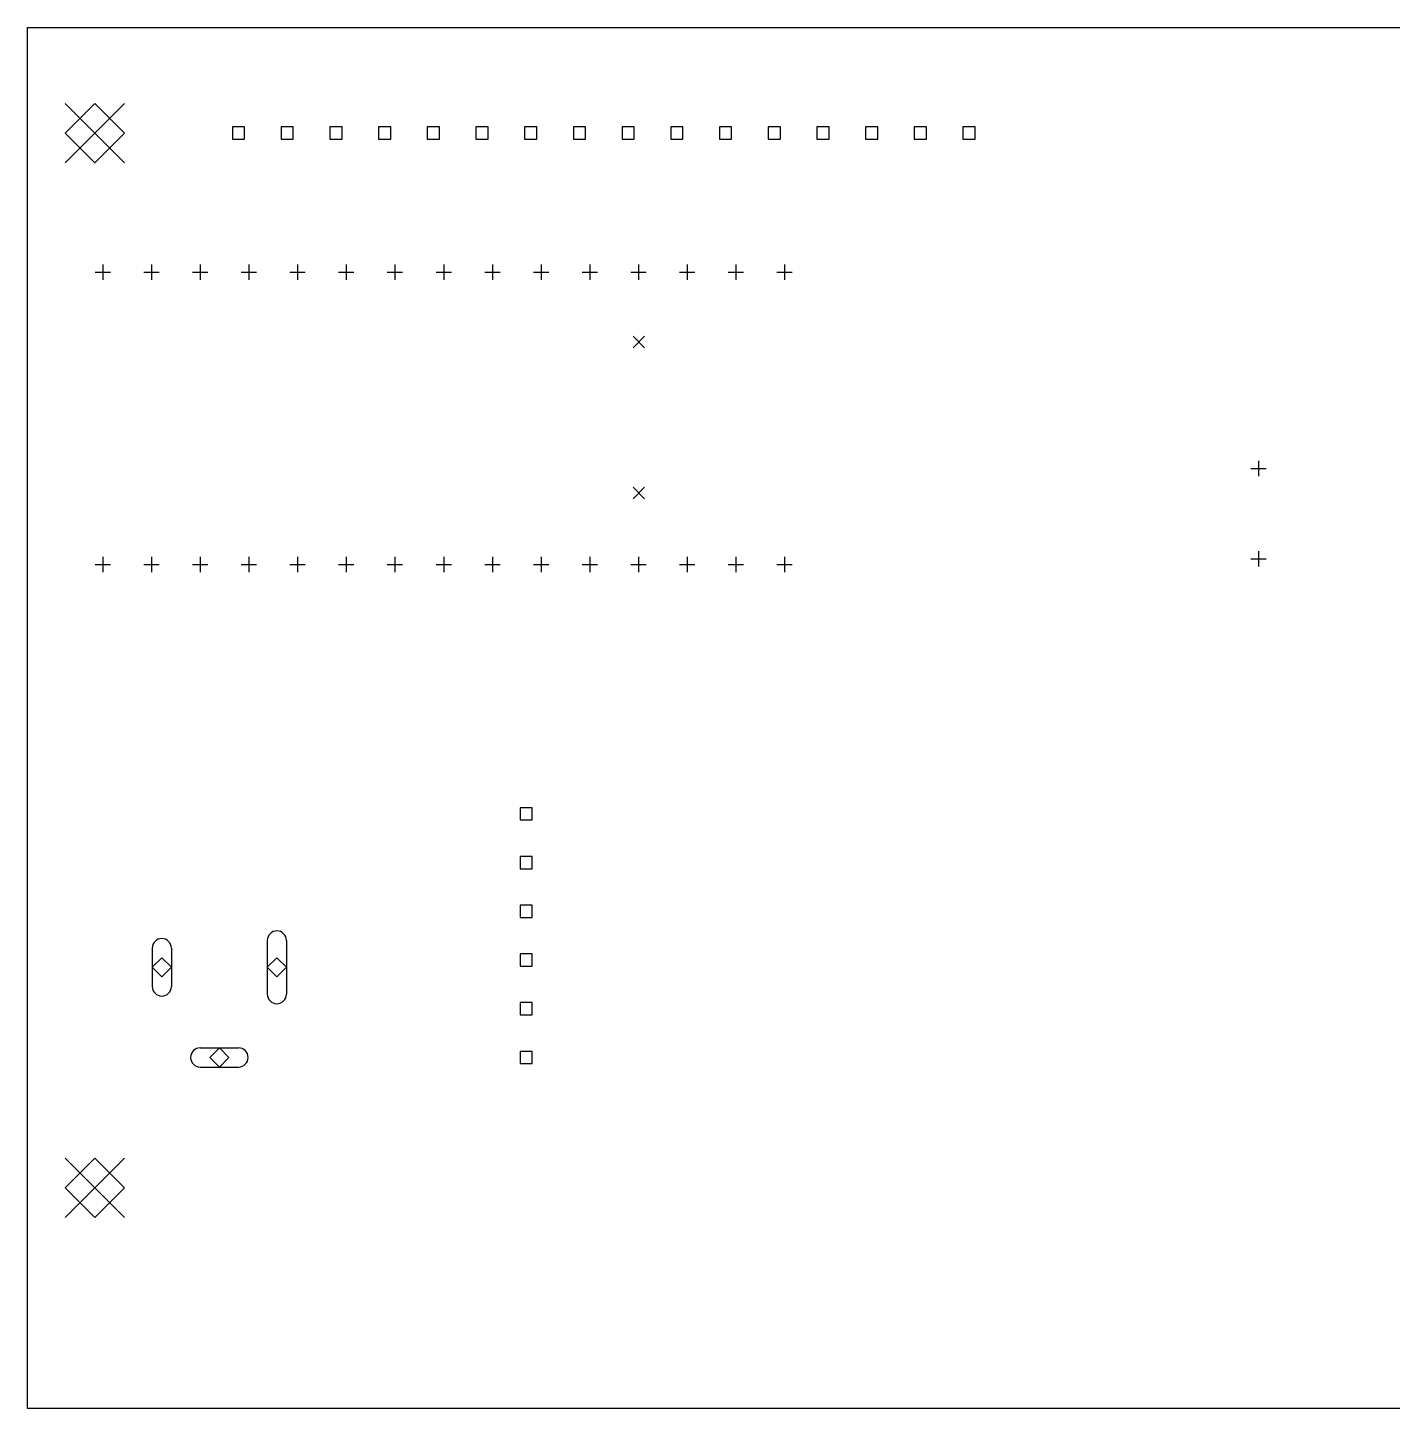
# Model space of a CAD drawing. Extents: x 25 to 173, y -184 to -68.
# Drawn here: x 28 to 99.2, y -140 to -68 of the extents above; entities that cross this region are included whole.
import ezdxf

# ---------------------------------------------------------------- set-up
doc = ezdxf.new("R2010")
doc.units = 0
doc.layers.add('BLACK', color=7, linetype='CONTINUOUS')

msp = doc.modelspace()

# ---------------------------------------------------------------- linework, layer by layer
at = {"layer": 'BLACK', "linetype": 'CONTINUOUS'}
for p, q in [((28, -68), (158, -68)), ((28, -140), (28, -68)), ((29.95, -71.95), (33.05, -75.05)), ((33.05, -71.95), (29.95, -75.05)), ((31.5, -71.95), (29.95, -73.5)), ((33.05, -73.5), (31.5, -71.95)), ((39.3182, -73.1818), (38.6818, -73.1818)), ((38.6818, -73.1818), (38.6818, -73.8182)), ((39.3182, -73.8182), (39.3182, -73.1818)), ((41.8582, -73.1818), (41.2218, -73.1818)), ((41.2218, -73.1818), (41.2218, -73.8182)), ((41.8582, -73.8182), (41.8582, -73.1818)), ((44.3982, -73.1818), (43.7618, -73.1818)), ((43.7618, -73.1818), (43.7618, -73.8182)), ((44.3982, -73.8182), (44.3982, -73.1818)), ((46.9382, -73.1818), (46.3018, -73.1818)), ((46.3018, -73.1818), (46.3018, -73.8182)), ((46.9382, -73.8182), (46.9382, -73.1818)), ((49.4782, -73.1818), (48.8418, -73.1818)), ((48.8418, -73.1818), (48.8418, -73.8182)), ((49.4782, -73.8182), (49.4782, -73.1818)), ((52.0182, -73.1818), (51.3818, -73.1818)), ((51.3818, -73.1818), (51.3818, -73.8182)), ((52.0182, -73.8182), (52.0182, -73.1818)), ((54.5582, -73.1818), (53.9218, -73.1818)), ((53.9218, -73.1818), (53.9218, -73.8182)), ((54.5582, -73.8182), (54.5582, -73.1818)), ((57.0982, -73.1818), (56.4618, -73.1818)), ((56.4618, -73.1818), (56.4618, -73.8182)), ((57.0982, -73.8182), (57.0982, -73.1818)), ((59.6382, -73.1818), (59.0018, -73.1818)), ((59.0018, -73.1818), (59.0018, -73.8182)), ((59.6382, -73.8182), (59.6382, -73.1818)), ((62.1782, -73.1818), (61.5418, -73.1818)), ((61.5418, -73.1818), (61.5418, -73.8182)), ((62.1782, -73.8182), (62.1782, -73.1818)), ((64.7182, -73.1818), (64.0818, -73.1818)), ((64.0818, -73.1818), (64.0818, -73.8182)), ((64.7182, -73.8182), (64.7182, -73.1818)), ((67.2582, -73.1818), (66.6218, -73.1818)), ((66.6218, -73.1818), (66.6218, -73.8182)), ((67.2582, -73.8182), (67.2582, -73.1818)), ((69.7982, -73.1818), (69.1618, -73.1818)), ((69.1618, -73.1818), (69.1618, -73.8182)), ((69.7982, -73.8182), (69.7982, -73.1818)), ((72.3382, -73.1818), (71.7018, -73.1818)), ((71.7018, -73.1818), (71.7018, -73.8182)), ((72.3382, -73.8182), (72.3382, -73.1818)), ((74.8782, -73.1818), (74.2418, -73.1818)), ((74.2418, -73.1818), (74.2418, -73.8182)), ((74.8782, -73.8182), (74.8782, -73.1818)), ((77.4182, -73.1818), (76.7818, -73.1818)), ((76.7818, -73.1818), (76.7818, -73.8182)), ((77.4182, -73.8182), (77.4182, -73.1818)), ((29.95, -73.5), (31.5, -75.05)), ((31.5, -75.05), (33.05, -73.5)), ((38.6818, -73.8182), (39.3182, -73.8182)), ((41.2218, -73.8182), (41.8582, -73.8182)), ((43.7618, -73.8182), (44.3982, -73.8182)), ((46.3018, -73.8182), (46.9382, -73.8182)), ((48.8418, -73.8182), (49.4782, -73.8182)), ((51.3818, -73.8182), (52.0182, -73.8182)), ((53.9218, -73.8182), (54.5582, -73.8182)), ((56.4618, -73.8182), (57.0982, -73.8182)), ((59.0018, -73.8182), (59.6382, -73.8182)), ((61.5418, -73.8182), (62.1782, -73.8182)), ((64.0818, -73.8182), (64.7182, -73.8182)), ((66.6218, -73.8182), (67.2582, -73.8182)), ((69.1618, -73.8182), (69.7982, -73.8182)), ((71.7018, -73.8182), (72.3382, -73.8182)), ((74.2418, -73.8182), (74.8782, -73.8182)), ((76.7818, -73.8182), (77.4182, -73.8182)), ((31.92, -80.36), (31.92, -81.16)), ((34.46, -80.36), (34.46, -81.16)), ((37, -80.36), (37, -81.16)), ((39.54, -80.36), (39.54, -81.16)), ((42.08, -80.36), (42.08, -81.16)), ((44.62, -80.36), (44.62, -81.16)), ((47.16, -80.36), (47.16, -81.16)), ((49.7, -80.36), (49.7, -81.16)), ((52.24, -80.36), (52.24, -81.16)), ((54.78, -80.36), (54.78, -81.16)), ((57.32, -80.36), (57.32, -81.16)), ((59.86, -80.36), (59.86, -81.16)), ((62.4, -80.36), (62.4, -81.16)), ((64.94, -80.36), (64.94, -81.16)), ((67.48, -80.36), (67.48, -81.16)), ((31.52, -80.76), (32.32, -80.76)), ((34.06, -80.76), (34.86, -80.76)), ((36.6, -80.76), (37.4, -80.76)), ((39.14, -80.76), (39.94, -80.76)), ((41.68, -80.76), (42.48, -80.76)), ((44.22, -80.76), (45.02, -80.76)), ((46.76, -80.76), (47.56, -80.76)), ((49.3, -80.76), (50.1, -80.76)), ((51.84, -80.76), (52.64, -80.76)), ((54.38, -80.76), (55.18, -80.76)), ((56.92, -80.76), (57.72, -80.76)), ((59.46, -80.76), (60.26, -80.76)), ((62, -80.76), (62.8, -80.76)), ((64.54, -80.76), (65.34, -80.76)), ((67.08, -80.76), (67.88, -80.76)), ((59.5805, -84.0915), (60.1805, -84.6915)), ((60.1805, -84.0915), (59.5805, -84.6915)), ((92.202, -90.5955), (92.202, -91.3955)), ((91.802, -90.9955), (92.602, -90.9955)), ((59.5805, -91.9655), (60.1805, -92.5655)), ((60.1805, -91.9655), (59.5805, -92.5655)), ((31.92, -95.6), (31.92, -96.4)), ((34.46, -95.6), (34.46, -96.4)), ((37, -95.6), (37, -96.4)), ((39.54, -95.6), (39.54, -96.4)), ((42.08, -95.6), (42.08, -96.4)), ((44.62, -95.6), (44.62, -96.4)), ((47.16, -95.6), (47.16, -96.4)), ((49.7, -95.6), (49.7, -96.4)), ((52.24, -95.6), (52.24, -96.4)), ((54.78, -95.6), (54.78, -96.4)), ((57.32, -95.6), (57.32, -96.4)), ((59.86, -95.6), (59.86, -96.4)), ((62.4, -95.6), (62.4, -96.4)), ((64.94, -95.6), (64.94, -96.4)), ((67.48, -95.6), (67.48, -96.4)), ((91.802, -95.6945), (92.602, -95.6945)), ((92.202, -95.2945), (92.202, -96.0945)), ((31.52, -96), (32.32, -96)), ((34.06, -96), (34.86, -96)), ((36.6, -96), (37.4, -96)), ((39.14, -96), (39.94, -96)), ((41.68, -96), (42.48, -96)), ((44.22, -96), (45.02, -96)), ((46.76, -96), (47.56, -96)), ((49.3, -96), (50.1, -96)), ((51.84, -96), (52.64, -96)), ((54.38, -96), (55.18, -96)), ((56.92, -96), (57.72, -96)), ((59.46, -96), (60.26, -96)), ((62, -96), (62.8, -96)), ((64.54, -96), (65.34, -96)), ((67.08, -96), (67.88, -96)), ((54.3182, -108.682), (53.6818, -108.682)), ((53.6818, -108.682), (53.6818, -109.318)), ((54.3182, -109.318), (54.3182, -108.682)), ((53.6818, -109.318), (54.3182, -109.318)), ((54.3182, -111.222), (53.6818, -111.222)), ((53.6818, -111.222), (53.6818, -111.858)), ((54.3182, -111.858), (54.3182, -111.222)), ((53.6818, -111.858), (54.3182, -111.858)), ((54.3182, -113.762), (53.6818, -113.762)), ((53.6818, -113.762), (53.6818, -114.398)), ((53.6818, -114.398), (54.3182, -114.398)), ((54.3182, -114.398), (54.3182, -113.762)), ((40.5, -115.6), (40.5, -118.4)), ((41.5, -115.6), (41.5, -118.4)), ((34.5, -116), (34.5, -118)), ((35, -116.5), (34.5, -117)), ((35.5, -117), (35, -116.5)), ((35.5, -116), (35.5, -118)), ((41, -116.5), (40.5, -117)), ((41.5, -117), (41, -116.5)), ((54.3182, -116.302), (53.6818, -116.302)), ((53.6818, -116.302), (53.6818, -116.938)), ((54.3182, -116.938), (54.3182, -116.302)), ((34.5, -117), (35, -117.5)), ((35, -117.5), (35.5, -117)), ((40.5, -117), (41, -117.5)), ((41, -117.5), (41.5, -117)), ((53.6818, -116.938), (54.3182, -116.938)), ((54.3182, -118.842), (53.6818, -118.842)), ((53.6818, -118.842), (53.6818, -119.478)), ((53.6818, -119.478), (54.3182, -119.478)), ((54.3182, -119.478), (54.3182, -118.842)), ((37, -121.2), (39, -121.2)), ((38, -121.2), (37.5, -121.7)), ((38.5, -121.7), (38, -121.2)), ((54.3182, -121.382), (53.6818, -121.382)), ((53.6818, -121.382), (53.6818, -122.018)), ((54.3182, -122.018), (54.3182, -121.382)), ((37, -122.2), (39, -122.2)), ((37.5, -121.7), (38, -122.2)), ((38, -122.2), (38.5, -121.7)), ((53.6818, -122.018), (54.3182, -122.018)), ((29.95, -126.95), (33.05, -130.05)), ((33.05, -126.95), (29.95, -130.05)), ((31.5, -126.95), (29.95, -128.5)), ((33.05, -128.5), (31.5, -126.95)), ((29.95, -128.5), (31.5, -130.05)), ((31.5, -130.05), (33.05, -128.5)), ((158, -140), (28, -140))]:
    msp.add_line(p, q, dxfattribs=at)
at = {"layer": 'BLACK'}
for centre, start, end in [((41, -115.6), 0, 180), ((35, -116), 0, 180), ((35, -118), 180, 360), ((41, -118.4), 180, 360), ((37, -121.7), 90, 270), ((39, -121.7), 270, 450)]:
    msp.add_arc(centre, 0.5, start, end, dxfattribs=at)

doc.saveas('drawing.dxf')
